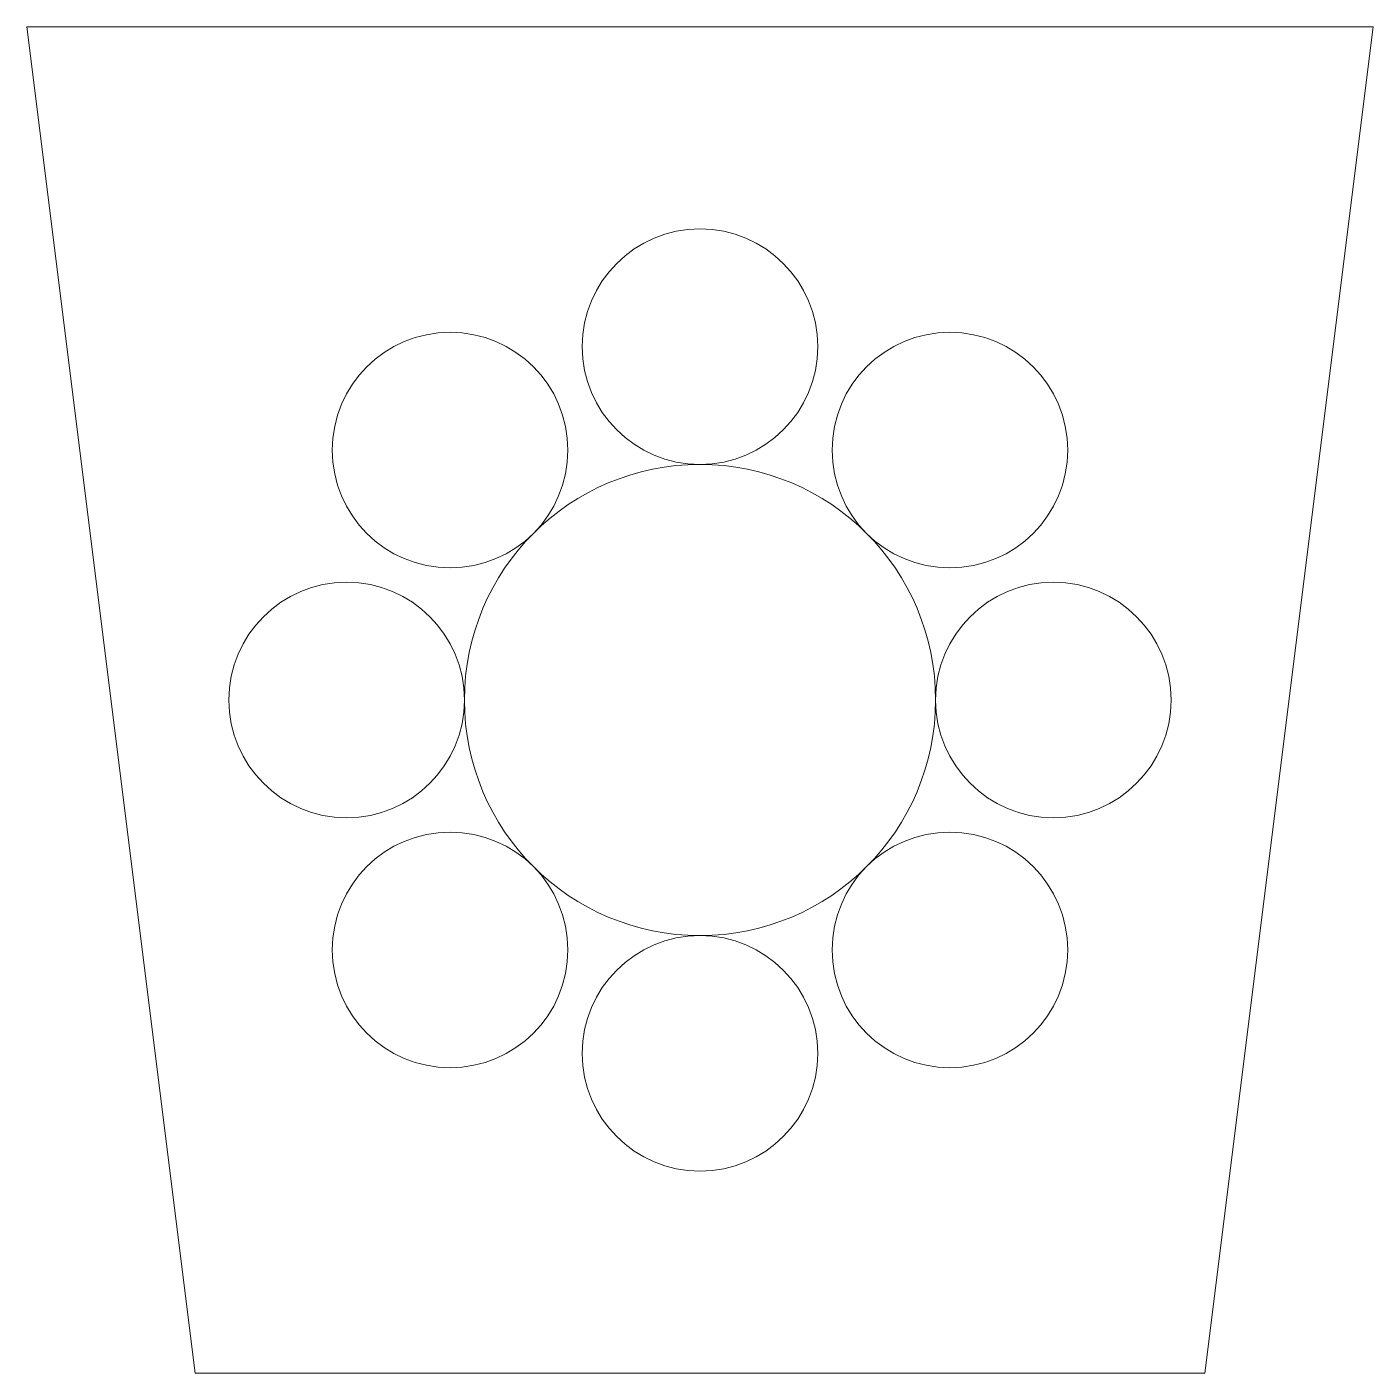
# Model space of a CAD drawing. Header units: metres. Extents: x -2 to 2, y -2 to 2.
import ezdxf

# ---------------------------------------------------------------- set-up
doc = ezdxf.new("R2010")
doc.units = ezdxf.units.M

msp = doc.modelspace()

# ---------------------------------------------------------------- linework, layer by layer
at = {"color": 0, "linetype": 'ByBlock', "lineweight": 18}
msp.add_lwpolyline([(-1.5, -2), (1.5, -2), (2, 2), (-2, 2)], close=True, dxfattribs=at)
for centre, radius in [((0, 1.05), 0.35), ((-0.7425, 0.7425), 0.35), ((0.7425, 0.7425), 0.35), ((0, 0), 0.7), ((-1.05, 0), 0.35), ((1.05, 0), 0.35), ((-0.7425, -0.7425), 0.35), ((0.7425, -0.7425), 0.35), ((0, -1.05), 0.35)]:
    msp.add_circle(centre, radius, dxfattribs=at)

doc.saveas('drawing.dxf')
